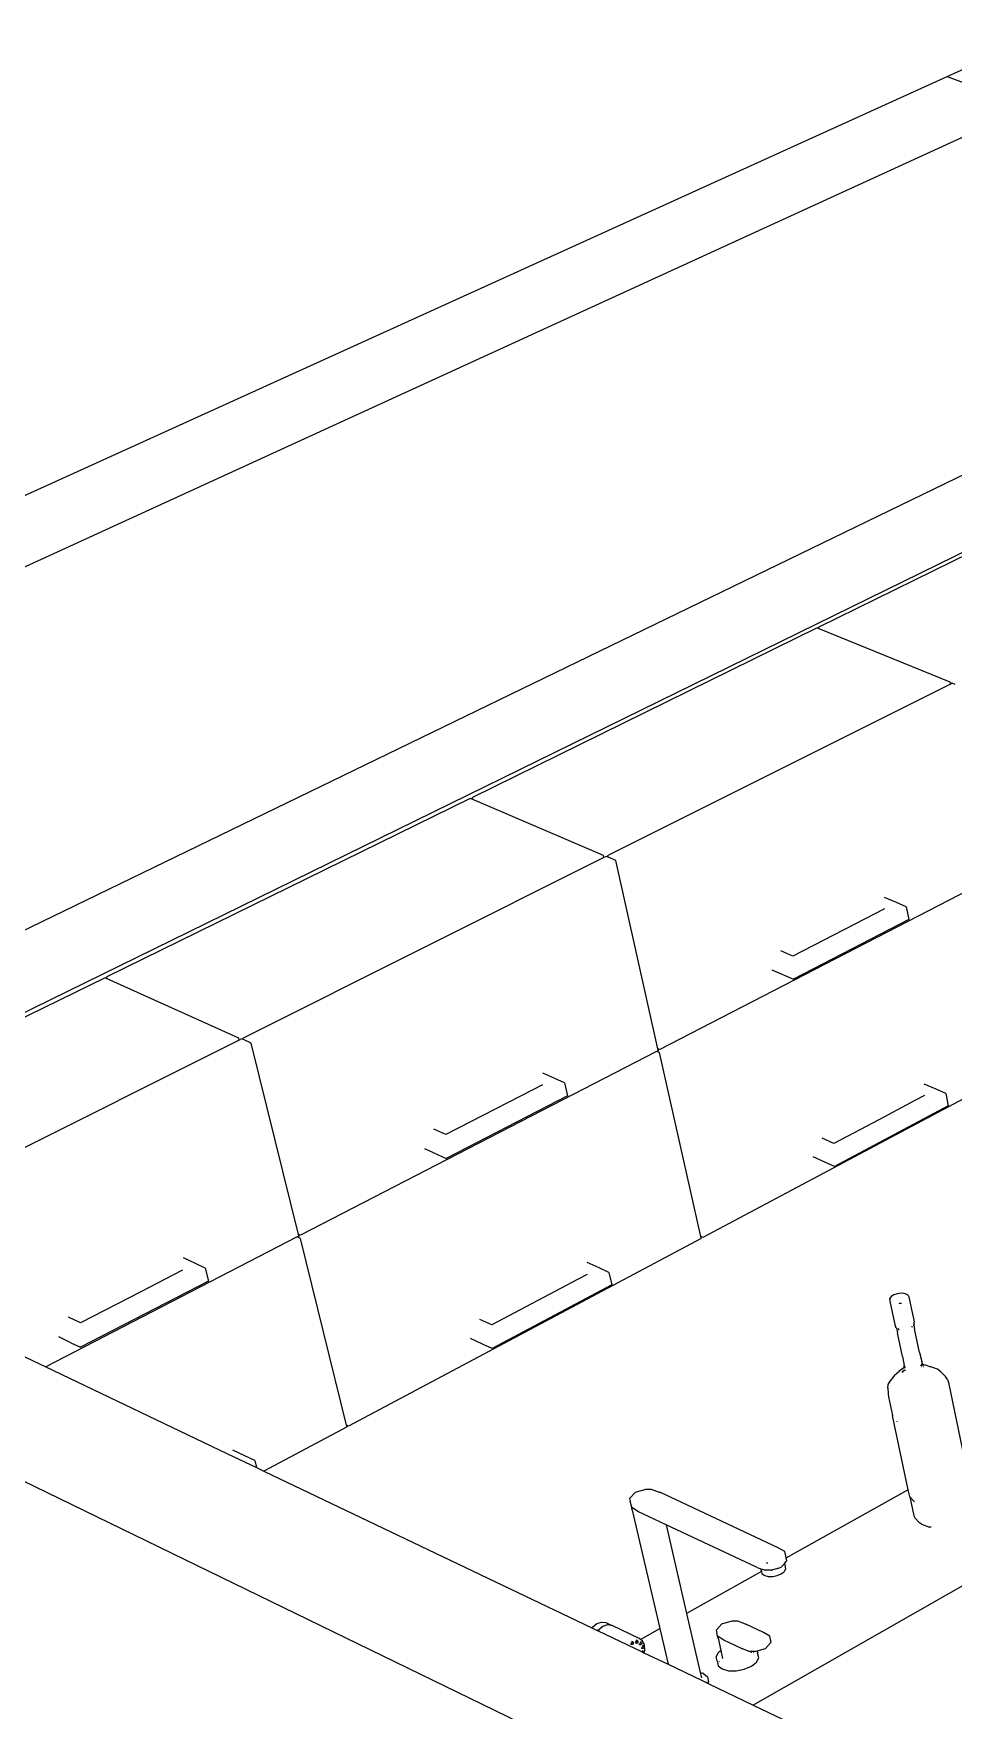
# Model space of a CAD drawing. Header units: millimetres. Extents: x -650 to 3773, y 316 to 2389.
# Drawn here: x 1284.3 to 1391.1, y 2002.4 to 2197.2 of the extents above; entities that cross this region are included whole.
import ezdxf

# ---------------------------------------------------------------- set-up
doc = ezdxf.new("R2010")
doc.units = ezdxf.units.MM

# ---------------------------------------------------------------- blocks, each defined once
blk = doc.blocks.new('A$Ca364616d')
for p, q in [((228.98, 608.03), (239.96, 613.02)), ((14.5, 510.58), (228.98, 608.03)), ((228.98, 608.03), (238.47, 604.5)), ((238.47, 604.5), (89.28, 536.09)), ((99.6, 498.06), (244.12, 568.18)), ((254.24, 564.23), (80.57, 479)), ((252.19, 562.76), (214.11, 544.05)), ((213.92, 543.96), (173.86, 524.27)), ((214.15, 543.86), (213.92, 543.96)), ((214.15, 543.86), (214.11, 544.05)), ((229.33, 537.66), (214.15, 543.86)), ((229.38, 537.42), (189.59, 517.5)), ((229.38, 537.42), (229.33, 537.66)), ((229.59, 537.53), (229.38, 537.42)), ((229.92, 537.4), (229.59, 537.53)), ((173.61, 524.15), (131.4, 503.41)), ((173.92, 524.02), (173.61, 524.15)), ((173.92, 524.02), (173.86, 524.27)), ((189.08, 517.51), (173.92, 524.02)), ((189.14, 517.28), (147.23, 496.3)), ((189.14, 517.28), (189.08, 517.51)), ((189.4, 517.41), (189.14, 517.28)), ((189.63, 517.31), (189.4, 517.41)), ((189.63, 517.31), (189.59, 517.5)), ((190.51, 516.93), (189.63, 517.31)), ((195.41, 495.07), (190.51, 516.93)), ((234.88, 515.25), (195.64, 494.97)), ((223.1, 512.04), (221.72, 512.62)), ((220.61, 510.75), (211.07, 505.83)), ((221.74, 511.33), (220.61, 510.75)), ((224.24, 511.56), (223.1, 512.04)), ((224.24, 511.56), (224.54, 510.09)), ((224.54, 510.09), (211.15, 503.16)), ((211.07, 505.83), (209.7, 506.43)), ((131.2, 503.31), (86.67, 481.43)), ((131.45, 503.2), (131.2, 503.31)), ((131.45, 503.2), (131.4, 503.41)), ((146.72, 496.31), (131.45, 503.2)), ((208.63, 504.25), (211.15, 503.16)), ((146.78, 496.07), (102.56, 473.93)), ((146.78, 496.07), (146.72, 496.31)), ((147.06, 496.21), (146.78, 496.07)), ((147.27, 496.12), (147.06, 496.21)), ((147.27, 496.12), (147.23, 496.3)), ((148.18, 495.71), (147.27, 496.12)), ((153.68, 473.48), (148.18, 495.71)), ((195.64, 494.97), (195.41, 495.07)), ((195.46, 494.87), (195.41, 495.07)), ((195.24, 494.76), (153.89, 473.39)), ((195.46, 494.87), (195.24, 494.76)), ((195.6, 494.61), (195.24, 494.76)), ((200.39, 473.24), (195.6, 494.61)), ((239.53, 493.86), (200.62, 473.13)), ((183.43, 491.6), (182.05, 492.21)), ((184.57, 491.1), (183.43, 491.6)), ((184.57, 491.1), (184.91, 489.6)), ((180.88, 490.28), (170.78, 485.08)), ((184.91, 489.6), (170.82, 482.31)), ((182, 490.86), (180.88, 490.28)), ((226.36, 489.64), (225.24, 489.04)), ((227.71, 490.36), (226.34, 490.95)), ((228.83, 489.87), (227.71, 490.36)), ((228.83, 489.87), (229.12, 488.43)), ((229.12, 488.43), (215.92, 481.4)), ((225.24, 489.04), (221.13, 486.86)), ((170.78, 485.08), (169.39, 485.71)), ((221.13, 486.86), (215.84, 484.06)), ((168.29, 483.46), (170.82, 482.31)), ((215.84, 484.06), (214.48, 484.66)), ((218.93, 397.53), (45.72, 481.76)), ((214.8, 481.89), (213.43, 482.5)), ((215.92, 481.4), (214.8, 481.89)), ((153.89, 473.39), (153.68, 473.48)), ((153.73, 473.3), (153.68, 473.48)), ((153.53, 473.2), (124.31, 458.09)), ((153.73, 473.3), (153.53, 473.2)), ((153.89, 473.03), (153.53, 473.2)), ((159.26, 451.31), (153.89, 473.03)), ((200.43, 473.03), (159.47, 451.22)), ((200.62, 473.13), (200.39, 473.24)), ((200.43, 473.03), (200.39, 473.24)), ((141.69, 470.1), (140.3, 470.75)), ((142.83, 469.57), (141.69, 470.1)), ((188.59, 469.6), (187.2, 470.22)), ((189.72, 469.08), (188.59, 469.6)), ((104.27, 467.67), (124.31, 458.09)), ((143.21, 468.05), (128.36, 460.37)), ((139.09, 468.75), (135.37, 466.83)), ((140.19, 469.32), (139.09, 468.75)), ((142.83, 469.57), (143.21, 468.05)), ((186.07, 468.26), (176.12, 462.98)), ((187.19, 468.85), (186.07, 468.26)), ((189.72, 469.08), (190.05, 467.62)), ((135.37, 466.83), (128.36, 463.23)), ((190.05, 467.62), (176.16, 460.22)), ((222.49, 466.27), (222.33, 466.05)), ((222.33, 465.94), (222.33, 466.05)), ((222.33, 465.94), (222.34, 465.72)), ((222.34, 465.72), (222.77, 463.71)), ((222.79, 466.46), (222.49, 466.27)), ((223.18, 466.59), (222.79, 466.46)), ((223.61, 466.65), (223.18, 466.59)), ((224.01, 466.63), (223.61, 466.65)), ((224.32, 466.52), (224.01, 466.63)), ((224.49, 466.35), (224.32, 466.52)), ((224.49, 466.35), (224.54, 466.24)), ((224.54, 466.24), (224.97, 464.23)), ((128.36, 463.23), (126.96, 463.89)), ((223.45, 465.45), (223.37, 465.43)), ((223.68, 465.48), (223.45, 465.45)), ((224.97, 464.23), (225.11, 463.56)), ((176.12, 462.98), (174.74, 463.61)), ((222.77, 463.71), (222.92, 463.04)), ((222.92, 463.04), (222.98, 462.78)), ((222.98, 462.78), (223.01, 462.73)), ((223.09, 462.63), (223.01, 462.73)), ((223.09, 462.63), (223.12, 462.58)), ((223.12, 462.58), (223.24, 462.05)), ((223.82, 459.3), (223.24, 462.05)), ((223.37, 462.46), (223.35, 462.54)), ((223.39, 462.38), (223.38, 462.44)), ((224.94, 462.78), (224.93, 462.82)), ((224.95, 462.71), (224.94, 462.77)), ((224.95, 462.7), (224.95, 462.71)), ((224.96, 462.65), (224.96, 462.65)), ((225.11, 463.56), (225.15, 463.29)), ((225.12, 462.86), (225.11, 463.01)), ((225.12, 463.02), (225.13, 462.93)), ((225.12, 462.86), (225.13, 462.92)), ((225.16, 463.03), (225.13, 462.93)), ((225.13, 462.92), (225.13, 462.93)), ((225.13, 462.93), (225.21, 462.52)), ((225.17, 463.08), (225.15, 463.29)), ((225.16, 463.03), (225.17, 463.08)), ((225.8, 459.78), (225.21, 462.52)), ((127.21, 460.91), (125.82, 461.58)), ((127.21, 460.91), (128.36, 460.37)), ((175.03, 460.74), (173.66, 461.38)), ((176.16, 460.22), (175.03, 460.74)), ((124.31, 458.09), (145.35, 448.03)), ((223.96, 457.98), (223.43, 457.59)), ((223.82, 459.3), (224, 458.26)), ((223.96, 457.98), (224, 458.01)), ((224.11, 458.12), (223.99, 457.96)), ((223.99, 457.96), (224, 458.01)), ((224.01, 458.14), (224, 458.26)), ((224, 458.26), (224.01, 458.23)), ((224, 458.01), (224.01, 458.14)), ((224, 458.01), (224.11, 458.13)), ((225.8, 459.78), (226.05, 458.71)), ((225.91, 458.31), (226.03, 458.19)), ((225.92, 458.31), (226, 458.26)), ((225.95, 458.35), (225.95, 458.35)), ((225.95, 458.35), (226, 458.26)), ((226.02, 458.09), (225.98, 458.09)), ((226, 458.26), (226.03, 458.21)), ((226, 458.26), (226.03, 458.24)), ((226.01, 458.44), (226.05, 458.42)), ((226.01, 458.43), (226.05, 458.42)), ((226.15, 458.44), (226.05, 458.71)), ((226.12, 458.42), (226.09, 458.44)), ((226.1, 458.41), (226.1, 458.41)), ((226.1, 458.41), (226.12, 458.41)), ((226.1, 458.41), (226.1, 458.41)), ((226.12, 458.39), (226.1, 458.41)), ((226.1, 458.4), (226.12, 458.39)), ((226.12, 458.39), (226.13, 458.39)), ((226.13, 458.38), (226.12, 458.39)), ((226.15, 458.44), (226.17, 458.4)), ((226.17, 458.4), (226.15, 458.41)), ((226.15, 458.38), (226.17, 458.38)), ((226.24, 458.27), (226.16, 458.36)), ((226.17, 458.4), (226.24, 458.27)), ((226.2, 458.38), (226.17, 458.4)), ((226.2, 458.38), (226.46, 458.32)), ((226.36, 458.31), (226.2, 458.38)), ((226.21, 458.14), (226.25, 458.13)), ((226.25, 458.07), (226.24, 458.07)), ((226.46, 458.32), (227.09, 458.1)), ((227.86, 457.83), (227.09, 458.1)), ((222.1, 455.66), (222.16, 456.05)), ((222.16, 456.05), (222.44, 456.54)), ((222.88, 457.14), (222.44, 456.54)), ((222.88, 457.14), (223.43, 457.59)), ((223.77, 457.53), (223.99, 457.72)), ((223.77, 457.49), (223.88, 457.56)), ((224.01, 457.73), (224.02, 457.74)), ((224.06, 457.68), (224.17, 457.75)), ((228.28, 457.52), (227.86, 457.83)), ((228.81, 456.98), (228.28, 457.52)), ((229.02, 456.62), (228.81, 456.98)), ((229.02, 456.62), (229.14, 456.29)), ((229.14, 456.29), (230.98, 447.49)), ((222.1, 455.66), (222.14, 454.97)), ((222.14, 454.97), (222.17, 454.62)), ((222.17, 454.62), (222.64, 452.43)), ((222.64, 452.43), (222.65, 452.26)), ((222.68, 452.22), (222.64, 452.43)), ((222.65, 452.26), (224.44, 443.83)), ((159.31, 451.13), (149.64, 445.98)), ((159.47, 451.22), (159.26, 451.31)), ((159.31, 451.13), (159.26, 451.31)), ((223.15, 451.77), (223.16, 451.73)), ((223.17, 451.72), (223.16, 451.76)), ((147.45, 447.76), (146.06, 448.42)), ((145.35, 448.03), (148.79, 446.39)), ((148.58, 447.22), (147.45, 447.76)), ((148.58, 447.22), (148.79, 446.39)), ((148.79, 446.39), (149.64, 445.98)), ((149.64, 445.98), (187.75, 427.76)), ((192.18, 442.9), (192.12, 442.82)), ((192.12, 442.82), (192.19, 442.49)), ((192.18, 442.9), (192.79, 443.54)), ((192.36, 441.75), (192.19, 442.49)), ((192.79, 443.54), (194, 443.9)), ((194, 443.9), (194.62, 443.89)), ((194.62, 443.89), (195.54, 443.56)), ((195.54, 443.56), (195.62, 443.53)), ((209.39, 437.09), (195.62, 443.53)), ((210.3, 435.92), (224.44, 443.83)), ((224.44, 443.83), (224.61, 443.02)), ((224.65, 442.99), (224.61, 443.02)), ((224.65, 442.99), (225.11, 440.8)), ((225.16, 442.45), (224.65, 442.99)), ((225.16, 442.45), (225.19, 442.46)), ((192.42, 441.46), (192.36, 441.75)), ((192.36, 441.75), (192.36, 441.75)), ((192.56, 441.63), (192.36, 441.75)), ((192.42, 441.46), (195.62, 427.7)), ((192.57, 441.59), (192.56, 441.63)), ((193.09, 441.3), (192.56, 441.63)), ((196.37, 439.76), (193.09, 441.3)), ((225.11, 440.8), (225.24, 440.54)), ((225.24, 440.54), (225.78, 439.97)), ((206.86, 434.84), (196.37, 439.76)), ((196.37, 439.76), (198.74, 429.45)), ((226.01, 439.82), (225.78, 439.97)), ((226.01, 439.82), (226.94, 439.49)), ((227.13, 439.47), (226.94, 439.49)), ((210.14, 436.63), (209.39, 437.09)), ((210.21, 436.3), (210.14, 436.63)), ((206.86, 434.84), (206.94, 434.8)), ((206.94, 434.8), (207.36, 434.65)), ((207.36, 434.65), (207.36, 434.66)), ((207.42, 434.38), (207.36, 434.65)), ((207.36, 434.65), (207.78, 434.5)), ((207.75, 434.49), (207.78, 434.5)), ((207.78, 434.5), (207.79, 434.51)), ((207.78, 434.5), (207.81, 434.49)), ((208.08, 435.31), (207.98, 435.24)), ((208.17, 435.35), (208.08, 435.31)), ((208.5, 434.46), (209.47, 434.75)), ((209.32, 434.67), (209.4, 434.7)), ((209.4, 434.7), (209.47, 434.75)), ((209.47, 434.75), (209.72, 434.82)), ((209.72, 434.82), (209.75, 434.87)), ((209.75, 434.87), (209.8, 434.92)), ((209.75, 434.87), (209.78, 434.84)), ((209.8, 434.92), (210.14, 435.29)), ((209.8, 434.92), (209.8, 434.92)), ((209.8, 434.92), (209.82, 434.86)), ((210.12, 434.35), (210.28, 434.64)), ((210.14, 435.29), (210.31, 435.48)), ((210.14, 435.29), (210.14, 435.29)), ((210.14, 435.29), (210.14, 435.28)), ((210.28, 434.64), (210.14, 435.28)), ((210.3, 435.92), (210.21, 436.3)), ((210.38, 435.56), (210.3, 435.92)), ((210.31, 435.48), (210.38, 435.56)), ((207.44, 434.31), (198.74, 429.45)), ((232.5, 433.62), (206.47, 418.81)), ((207.42, 434.38), (207.44, 434.31)), ((207.44, 434.31), (207.48, 434.11)), ((207.48, 434.11), (207.75, 433.89)), ((207.75, 433.89), (207.81, 433.87)), ((207.81, 434.49), (207.81, 434.5)), ((207.81, 434.48), (207.81, 434.49)), ((207.81, 434.49), (207.86, 434.48)), ((207.81, 433.87), (208.23, 433.76)), ((207.85, 434.47), (207.86, 434.48)), ((207.86, 434.48), (207.87, 434.5)), ((207.86, 434.48), (207.87, 434.47)), ((208.5, 434.46), (207.87, 434.47)), ((208.23, 433.76), (208.74, 433.75)), ((208.58, 434.48), (208.65, 434.47)), ((208.65, 434.47), (208.77, 434.5)), ((208.74, 433.75), (209.27, 433.85)), ((209.27, 433.85), (209.74, 434.04)), ((209.74, 434.04), (210.07, 434.3)), ((210.12, 434.35), (210.07, 434.3)), ((198.74, 429.45), (200.33, 422.58)), ((187.75, 427.76), (187.83, 427.87)), ((187.75, 427.76), (188.37, 427.47)), ((187.83, 427.87), (188.32, 428.27)), ((188.32, 428.27), (188.86, 428.45)), ((188.42, 427.53), (188.37, 427.47)), ((188.37, 427.47), (188.46, 427.42)), ((188.44, 427.55), (188.42, 427.53)), ((188.54, 427.53), (188.46, 427.42)), ((188.46, 427.42), (193.59, 424.97)), ((189.03, 427.93), (188.54, 427.53)), ((188.86, 428.45), (189.37, 428.39)), ((188.92, 427.91), (188.91, 427.91)), ((189.57, 428.11), (189.03, 427.93)), ((189.37, 428.39), (189.9, 428.14)), ((190, 428.06), (189.57, 428.11)), ((189.9, 428.14), (190, 428.06)), ((190.08, 428.06), (190, 428.06)), ((193.23, 426.55), (190.08, 428.06)), ((193.37, 426.44), (195.62, 427.7)), ((195.62, 427.7), (196.58, 423.54)), ((202.24, 427.59), (202.17, 427.51)), ((202.17, 427.51), (202.25, 427.18)), ((202.24, 427.59), (202.83, 428.23)), ((202.33, 426.82), (202.25, 427.18)), ((202.39, 426.57), (202.33, 426.82)), ((203.05, 426.36), (202.33, 426.82)), ((202.33, 426.82), (202.33, 426.82)), ((202.83, 428.23), (204.03, 428.59)), ((204.03, 428.59), (204.64, 428.58)), ((204.64, 428.58), (205.54, 428.25)), ((205.54, 428.25), (205.62, 428.22)), ((207.67, 427.25), (205.62, 428.22)), ((208.4, 426.8), (207.67, 427.25)), ((208.48, 426.47), (208.4, 426.8)), ((192.35, 425.84), (192.24, 425.89)), ((192.37, 425.89), (192.29, 425.93)), ((192.33, 425.94), (192.34, 426.02)), ((192.37, 425.89), (192.33, 425.94)), ((192.34, 426.02), (192.4, 426.08)), ((192.45, 425.85), (192.35, 425.84)), ((192.47, 426.09), (192.36, 426.14)), ((192.49, 426.14), (192.39, 426.19)), ((192.4, 426.08), (192.47, 426.09)), ((192.54, 425.94), (192.45, 425.85)), ((192.49, 426.14), (192.56, 426.07)), ((192.56, 426.07), (192.54, 425.94)), ((192.91, 425.97), (192.81, 426.02)), ((192.93, 426.02), (192.82, 426.07)), ((192.86, 426.13), (192.91, 426.21)), ((192.87, 426.06), (192.86, 426.13)), ((192.98, 426.24), (192.87, 426.29)), ((192.93, 426.02), (192.87, 426.06)), ((192.99, 426.29), (192.89, 426.34)), ((192.91, 426.21), (192.98, 426.24)), ((193.02, 426.01), (192.91, 425.97)), ((192.99, 426.29), (193.08, 426.24)), ((193.09, 426.13), (193.02, 426.01)), ((193.08, 426.24), (193.09, 426.13)), ((193.31, 425.82), (193.2, 425.87)), ((193.37, 426.44), (193.23, 426.55)), ((193.34, 425.86), (193.24, 425.91)), ((193.41, 425.8), (193.31, 425.82)), ((193.32, 425.93), (193.34, 426.01)), ((193.34, 425.86), (193.32, 425.93)), ((193.34, 426.01), (193.41, 426.06)), ((193.62, 426.26), (193.37, 426.44)), ((193.48, 426.05), (193.37, 426.1)), ((193.51, 426.09), (193.4, 426.14)), ((193.41, 426.06), (193.48, 426.05)), ((193.5, 425.87), (193.41, 425.8)), ((193.59, 425.36), (193.49, 425.41)), ((193.55, 425.99), (193.5, 425.87)), ((193.51, 426.09), (193.55, 425.99)), ((193.61, 425.41), (193.51, 425.46)), ((193.57, 425.47), (193.58, 425.54)), ((193.57, 425.46), (193.57, 425.47)), ((193.61, 425.41), (193.57, 425.46)), ((193.58, 425.54), (193.64, 425.61)), ((193.7, 425.37), (193.59, 425.36)), ((193.59, 425.13), (193.69, 425.08)), ((193.59, 424.97), (193.61, 424.99)), ((193.59, 424.97), (193.77, 424.89)), ((193.61, 425.66), (193.71, 425.61)), ((193.61, 424.99), (193.68, 425.02)), ((193.85, 425.78), (193.62, 426.26)), ((193.68, 425.02), (193.62, 425.05)), ((193.74, 425.66), (193.63, 425.71)), ((193.64, 425.61), (193.71, 425.61)), ((193.69, 425.08), (193.77, 425.03)), ((193.78, 425.47), (193.7, 425.37)), ((193.74, 425.66), (193.8, 425.59)), ((193.77, 425.03), (193.78, 424.91)), ((193.78, 424.91), (193.77, 424.89)), ((193.77, 424.89), (193.78, 424.88)), ((193.8, 425.59), (193.78, 425.47)), ((193.78, 424.88), (193.87, 425.19)), ((193.78, 424.88), (196.58, 423.54)), ((193.87, 425.19), (193.85, 425.78)), ((202.17, 424.42), (202.44, 424.92)), ((202.39, 426.57), (202.71, 425.15)), ((202.44, 424.92), (202.5, 424.98)), ((202.5, 424.98), (202.71, 425.15)), ((202.71, 425.15), (202.92, 424.23)), ((205.11, 425.39), (203.05, 426.36)), ((205.11, 425.39), (205.19, 425.36)), ((205.19, 425.36), (206.1, 425.03)), ((206.24, 425.03), (206.1, 425.03)), ((206.24, 425.03), (206.22, 425.03)), ((206.27, 424.87), (206.24, 425.03)), ((206.24, 425.03), (206.24, 425.03)), ((206.71, 425.02), (206.24, 425.03)), ((206.24, 425.03), (206.24, 425.03)), ((206.47, 424.97), (206.24, 425.03)), ((206.54, 424.9), (206.47, 424.97)), ((206.71, 425.02), (206.93, 425.09)), ((206.93, 425.09), (207.91, 425.38)), ((206.93, 425.12), (206.93, 425.11)), ((206.93, 425.09), (206.98, 424.88)), ((206.98, 424.88), (206.98, 424.87)), ((207.12, 424.28), (206.98, 424.87)), ((207.91, 425.38), (208.49, 426.03)), ((208.56, 426.1), (208.48, 426.47)), ((208.49, 426.03), (208.56, 426.1)), ((196.58, 423.54), (200.54, 421.65)), ((202.27, 423.96), (202.17, 424.42)), ((202.27, 423.96), (202.41, 423.36)), ((202.41, 423.36), (202.85, 423)), ((202.54, 423.88), (202.51, 423.83)), ((202.85, 423), (203.59, 422.8)), ((204.49, 422.79), (205.42, 422.97)), ((205.42, 422.97), (206.26, 423.32)), ((206.26, 423.32), (206.84, 423.78)), ((206.84, 423.78), (207.12, 424.28)), ((200.33, 422.58), (200.63, 422.5)), ((200.33, 422.58), (200.47, 421.96)), ((200.54, 421.65), (201.34, 421.27)), ((200.71, 422.46), (200.63, 422.5)), ((200.71, 422.46), (201.15, 422.1)), ((201.13, 421.41), (201.04, 421.48)), ((201.15, 422.1), (201.29, 421.5)), ((201.34, 421.27), (201.29, 421.5)), ((201.34, 421.27), (206.47, 418.81)), ((203.59, 422.8), (204.49, 422.79)), ((206.47, 418.81), (233.31, 405.98))]:
    blk.add_line(p, q)

msp = doc.modelspace()

# ---------------------------------------------------------------- block references
msp.add_blockref('A$Ca364616d', (1161.39, 1584.18))

doc.saveas('drawing.dxf')
